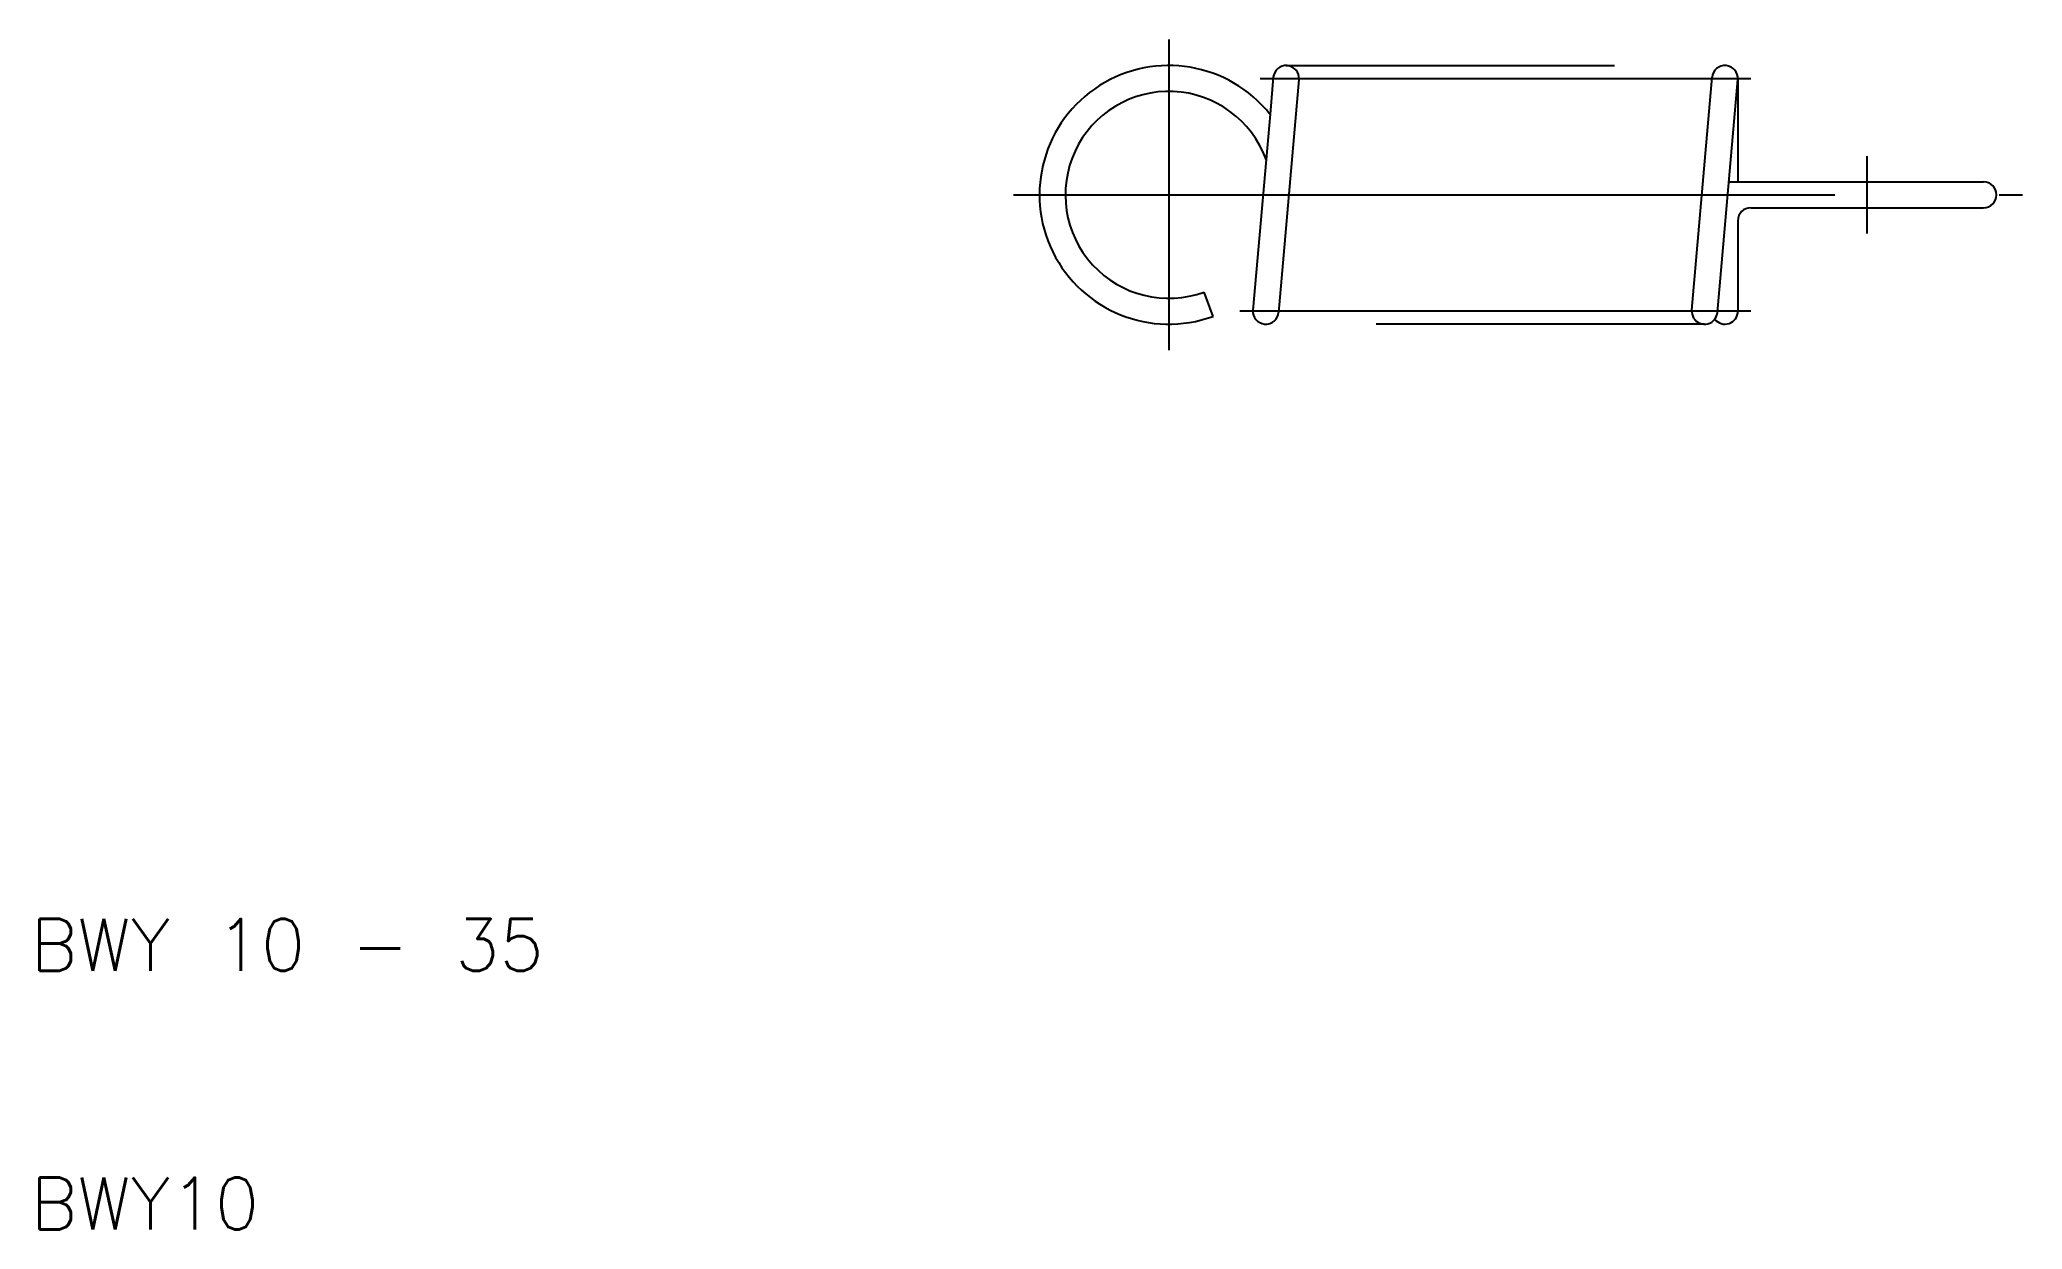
# Model space of a CAD drawing. Extents: x 10.3 to 87, y 10 to 56.
import ezdxf

# ---------------------------------------------------------------- set-up
doc = ezdxf.new("R2010")
doc.units = 0
doc.linetypes.add('CENTER', pattern=[50.8, 31.75, -6.35, 6.35, -6.35])
doc.linetypes.add('DASHED', pattern=[19.05, 12.7, -6.35])
doc.layers.get('0').update_dxf_attribs({"linetype": 'CONTINUOUS'})
doc.layers.add('CENTER', color=1, linetype='CENTER')
doc.styles.get("Standard").update_dxf_attribs({"font": 'txt.shx'})

msp = doc.modelspace()

# ---------------------------------------------------------------- linework, layer by layer
for p, q in [((58.037, 54.544), (57.912, 53.114)), ((59.033, 54.456), (58.245, 45.456)), ((74.216, 45.544), (75.004, 54.544)), ((75.213, 45.456), (76, 54.456)), ((76, 54.456), (76, 50.5)), ((57.912, 53.114), (57.759, 51.368)), ((57.759, 51.368), (57.249, 45.544)), ((75.654, 50.5), (76, 50.5)), ((76, 50.5), (85.5, 50.5)), ((76.5, 49.5), (85.5, 49.5)), ((76, 49), (76, 45.5)), ((55.71, 45.302), (55.368, 46.241))]:
    msp.add_line(p, q)
at = {"color": 3, "linetype": 'DASHED'}
for p, q in [((58.535, 55), (75.502, 55)), ((74.715, 45), (57.747, 45))]:
    msp.add_line(p, q, dxfattribs=at)
for centre, radius, start, end in [((54, 50), 5, 38.52731, 290), ((58.535, 54.5), 0.5, 355, 175), ((75.502, 54.5), 0.5, 355, 175), ((54, 50), 4, 20, 290), ((85.5, 50), 0.5, 270, 90), ((76.5, 49), 0.5, 90, 180), ((57.747, 45.5), 0.5, 175, 355), ((74.715, 45.5), 0.5, 175, 321.76651), ((75.5, 45.5), 0.5, 218.23349, 0), ((74.715, 45.5), 0.5, 321.76651, 355)]:
    msp.add_arc(centre, radius, start, end)
at = {"layer": 'CENTER'}
for p, q in [((54, 56), (54, 44)), ((57.535, 54.5), (76.502, 54.5)), ((81, 48.5), (81, 51.5)), ((48, 50), (87, 50)), ((76.5, 45.5), (56.747, 45.5))]:
    msp.add_line(p, q, dxfattribs=at)

# ---------------------------------------------------------------- texts
for s, p in [('BWY 10 - 35', (10, 20)), ('BWY10', (10, 10))]:
    msp.add_text(s, height=2).set_placement(p)

doc.saveas('drawing.dxf')
